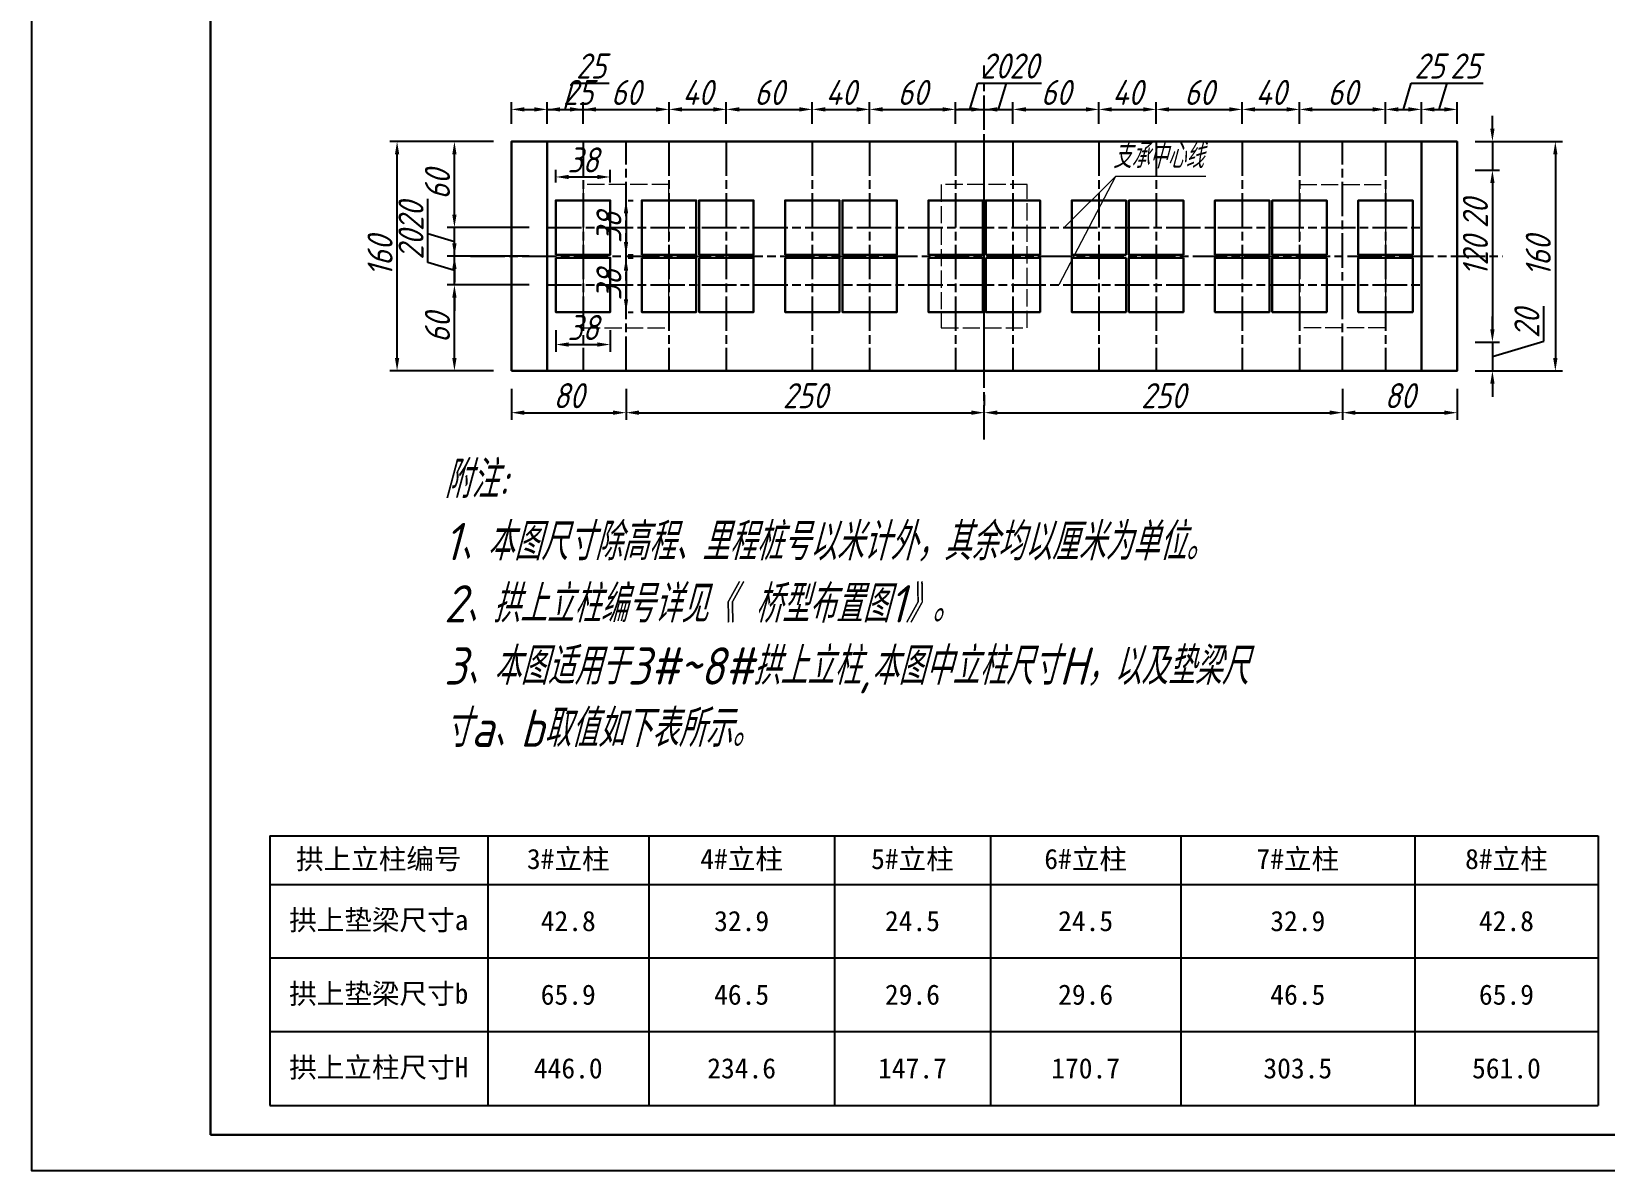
# Model space of a CAD drawing. Header units: millimetres. Extents: x -31 to 389, y -17 to 280.
# Drawn here: x -30.9 to 188.6, y -16.8 to 142.2 of the extents above; entities that cross this region are included whole.
import ezdxf

# ---------------------------------------------------------------- set-up
doc = ezdxf.new("R2010")
doc.units = ezdxf.units.MM
doc.header["$LTSCALE"] = 0.2
doc.linetypes.add('ACAD_ISO02W100', pattern=[15, 12, -3])
doc.linetypes.add('ACAD_ISO08W100', pattern=[36, 24, -3, 6, -3])
for name, color, linetype in [('中心线', 1, 'ACAD_ISO08W100'), ('图框', 7, 'Continuous'), ('尺寸标注', 6, 'Continuous'), ('文本', 7, 'Continuous')]:
    doc.layers.add(name, color=color, linetype=linetype)
for name, color, linetype, lineweight in [('中粗虚线', 4, 'ACAD_ISO02W100', 15), ('粗实线', 7, 'Continuous', 30), ('细实线', 7, 'Continuous', 9)]:
    doc.layers.add(name, color=color, linetype=linetype, lineweight=lineweight)
doc.styles.get("Standard").update_dxf_attribs({"font": 'arial.ttf'})
doc.styles.add('国标字体', font='gbeitc.shx', dxfattribs={"bigfont": 'gbcbig.shx'})
doc.dimstyles.new('常用标注', dxfattribs={"dimtxt": 3.5, "dimasz": 1.8, "dimexe": 1, "dimexo": 2.5, "dimtad": 1, "dimdec": 1, "dimlfac": 5, "dimdsep": 46, "dimtxsty": '国标字体', "dimcen": 2.5, "dimclrd": 256, "dimclre": 256, "dimclrt": 256, "dimadec": 0, "dimazin": 0, "dimtfac": 1, "dimtdec": 1, "dimtmove": 0, "dimatfit": 3, "dimfxl": 1, "dimarcsym": 0})

# ---------------------------------------------------------------- blocks, each defined once
blk = doc.blocks.new('*T5')
at = {"layer": '文本', "linetype": 'ByBlock', "lineweight": -2, "transparency": 16777216}
for p, q in [((0, 0), (185.37, 0)), ((0, 0), (0, -37.62)), ((30.39, 0), (30.39, -37.62)), ((52.87, 0), (52.87, -37.62)), ((78.79, 0), (78.79, -37.62)), ((100.56, 0), (100.56, -37.62)), ((127.12, 0), (127.12, -37.62)), ((159.77, 0), (159.77, -37.62)), ((185.37, 0), (185.37, -37.62)), ((0, -6.78), (185.37, -6.78)), ((0, -17.05), (185.37, -17.05)), ((0, -27.32), (185.37, -27.32)), ((0, -37.62), (185.37, -37.62))]:
    blk.add_line(p, q, dxfattribs=at)
at = {"layer": '文本', "color": 0, "transparency": 16777216, "char_height": 2.8222, "attachment_point": 5}
for s, insert, width in [('{\\f仿宋_GB2312|b0|i0|c134;\\c16777215;拱上立柱编号', (15.19, -3.39), 27.3888), ('{\\f仿宋_GB2312|b0|i0|c134;\\c16777215;3#立柱', (41.63, -3.39), 19.4819), ('{\\f仿宋_GB2312|b0|i0|c134;\\c16777215;4#立柱', (65.83, -3.39), 22.9229), ('{\\f仿宋_GB2312|b0|i0|c134;\\c16777215;5#立柱', (89.67, -3.39), 18.7625), ('{\\f仿宋_GB2312|b0|i0|c134;\\c16777215;6#立柱', (113.84, -3.39), 23.563), ('{\\f仿宋_GB2312|b0|i0|c134;\\c16777215;7#立柱', (143.45, -3.39), 29.6526), ('{\\f仿宋_GB2312|b0|i0|c134;\\c16777215;8#立柱', (172.57, -3.39), 22.594), ('{\\f仿宋_GB2312|b0|i0|c134;\\c16777215;拱上垫梁尺寸a', (15.19, -11.92), 27.3888), ('{\\f仿宋_GB2312|b0|i0|c134;\\c16777215;42.8', (41.63, -11.92), 19.4819), ('{\\f仿宋_GB2312|b0|i0|c134;\\c16777215;32.9', (65.83, -11.92), 22.9229), ('{\\f仿宋_GB2312|b0|i0|c134;\\c16777215;24.5', (89.67, -11.92), 18.7625), ('{\\f仿宋_GB2312|b0|i0|c134;\\c16777215;24.5', (113.84, -11.92), 23.563), ('{\\f仿宋_GB2312|b0|i0|c134;\\c16777215;32.9', (143.45, -11.92), 29.6526), ('{\\f仿宋_GB2312|b0|i0|c134;\\c16777215;42.8', (172.57, -11.92), 22.594), ('{\\f仿宋_GB2312|b0|i0|c134;\\c16777215;拱上垫梁尺寸b', (15.19, -22.19), 27.3888), ('{\\f仿宋_GB2312|b0|i0|c134;\\c16777215;65.9', (41.63, -22.19), 19.4819), ('{\\f仿宋_GB2312|b0|i0|c134;\\c16777215;46.5', (65.83, -22.19), 22.9229), ('{\\f仿宋_GB2312|b0|i0|c134;\\c16777215;29.6', (89.67, -22.19), 18.7625), ('{\\f仿宋_GB2312|b0|i0|c134;\\c16777215;29.6', (113.84, -22.19), 23.563), ('{\\f仿宋_GB2312|b0|i0|c134;\\c16777215;46.5', (143.45, -22.19), 29.6526), ('{\\f仿宋_GB2312|b0|i0|c134;\\c16777215;65.9', (172.57, -22.19), 22.594), ('{\\f仿宋_GB2312|b0|i0|c134;\\c16777215;拱上立柱尺寸H', (15.19, -32.47), 27.3888), ('{\\f仿宋_GB2312|b0|i0|c134;\\c16777215;446.0', (41.63, -32.47), 19.4819), ('{\\f仿宋_GB2312|b0|i0|c134;\\c16777215;234.6', (65.83, -32.47), 22.9229), ('{\\f仿宋_GB2312|b0|i0|c134;\\c16777215;147.7', (89.67, -32.47), 18.7625), ('{\\f仿宋_GB2312|b0|i0|c134;\\c16777215;170.7', (113.84, -32.47), 23.563), ('{\\f仿宋_GB2312|b0|i0|c134;\\c16777215;303.5', (143.45, -32.47), 29.6526), ('{\\f仿宋_GB2312|b0|i0|c134;\\c16777215;561.0', (172.57, -32.47), 22.594)]:
    blk.add_mtext(s, dxfattribs=dict(at, insert=insert, width=width))
blk = doc.blocks.new('*D6')
at = {"layer": 'Defpoints', "color": 0, "transparency": 16777216}
for p in [(28.12, 106.81), (41.07, 106.81), (36.07, 94.81)]:
    blk.add_point(p, dxfattribs=at)
at = {"layer": '尺寸标注', "lineweight": -2, "transparency": 16777216}
for p, q in [((38.57, 106.81), (27.12, 106.81)), ((28.12, 96.61), (28.12, 105.01)), ((33.57, 94.81), (27.12, 94.81))]:
    blk.add_line(p, q, dxfattribs=at)
at = {"layer": '尺寸标注', "transparency": 16777216}
for points in [[(27.82, 105.01), (28.42, 105.01), (28.12, 106.81)], [(27.82, 96.61), (28.42, 96.61), (28.12, 94.81)]]:
    blk.add_solid(points, dxfattribs=at)
at = {"layer": '尺寸标注', "transparency": 16777216, "insert": (25.75, 100.81), "char_height": 3.5, "attachment_point": 5, "rotation": 90, "style": '国标字体'}
blk.add_mtext('60', dxfattribs=at)
blk = doc.blocks.new('*D7')
at = {"layer": 'Defpoints', "color": 0, "transparency": 16777216}
for p in [(28.12, 110.81), (41.07, 110.81), (41.07, 106.81)]:
    blk.add_point(p, dxfattribs=at)
at = {"layer": '尺寸标注', "lineweight": -2, "transparency": 16777216}
for p, q in [((24.43, 109.92), (24.43, 114.81)), ((28.12, 112.61), (28.12, 114.41)), ((28.12, 108.81), (24.43, 109.92)), ((38.57, 110.81), (27.12, 110.81)), ((28.12, 106.81), (28.12, 110.81)), ((28.12, 106.81), (28.12, 110.81)), ((38.57, 106.81), (27.12, 106.81)), ((28.12, 105.01), (28.12, 103.21))]:
    blk.add_line(p, q, dxfattribs=at)
at = {"layer": '尺寸标注', "transparency": 16777216}
for points in [[(27.82, 112.61), (28.42, 112.61), (28.12, 110.81)], [(27.82, 105.01), (28.42, 105.01), (28.12, 106.81)]]:
    blk.add_solid(points, dxfattribs=at)
at = {"layer": '尺寸标注', "transparency": 16777216, "insert": (22.06, 112.36), "char_height": 3.5, "attachment_point": 5, "rotation": 90, "style": '国标字体'}
blk.add_mtext('20', dxfattribs=at)
blk = doc.blocks.new('*D8')
at = {"layer": 'Defpoints', "color": 0, "transparency": 16777216}
for p in [(28.12, 114.81), (41.07, 114.81), (41.07, 110.81)]:
    blk.add_point(p, dxfattribs=at)
at = {"layer": '尺寸标注', "lineweight": -2, "transparency": 16777216}
for p, q in [((24.43, 113.92), (24.43, 118.81)), ((28.12, 116.61), (28.12, 118.41)), ((38.57, 114.81), (27.12, 114.81)), ((28.12, 110.81), (28.12, 114.81)), ((28.12, 110.81), (28.12, 114.81)), ((28.12, 112.81), (24.43, 113.92)), ((38.57, 110.81), (27.12, 110.81)), ((28.12, 109.01), (28.12, 107.21))]:
    blk.add_line(p, q, dxfattribs=at)
at = {"layer": '尺寸标注', "transparency": 16777216}
for points in [[(27.82, 116.61), (28.42, 116.61), (28.12, 114.81)], [(27.82, 109.01), (28.42, 109.01), (28.12, 110.81)]]:
    blk.add_solid(points, dxfattribs=at)
at = {"layer": '尺寸标注', "transparency": 16777216, "insert": (22.06, 116.36), "char_height": 3.5, "attachment_point": 5, "rotation": 90, "style": '国标字体'}
blk.add_mtext('20', dxfattribs=at)
blk = doc.blocks.new('*D9')
at = {"layer": 'Defpoints', "color": 0, "transparency": 16777216}
for p in [(28.12, 126.81), (36.07, 126.81), (41.07, 114.81)]:
    blk.add_point(p, dxfattribs=at)
at = {"layer": '尺寸标注', "lineweight": -2, "transparency": 16777216}
for p, q in [((33.57, 126.81), (27.12, 126.81)), ((28.12, 116.61), (28.12, 125.01)), ((38.57, 114.81), (27.12, 114.81))]:
    blk.add_line(p, q, dxfattribs=at)
at = {"layer": '尺寸标注', "transparency": 16777216}
for points in [[(27.82, 125.01), (28.42, 125.01), (28.12, 126.81)], [(27.82, 116.61), (28.42, 116.61), (28.12, 114.81)]]:
    blk.add_solid(points, dxfattribs=at)
at = {"layer": '尺寸标注', "transparency": 16777216, "insert": (25.75, 120.81), "char_height": 3.5, "attachment_point": 5, "rotation": 90, "style": '国标字体'}
blk.add_mtext('60', dxfattribs=at)
blk = doc.blocks.new('*D10')
at = {"layer": 'Defpoints', "color": 0, "transparency": 16777216}
for p in [(20.12, 126.81), (36.07, 126.81), (36.07, 94.81)]:
    blk.add_point(p, dxfattribs=at)
at = {"layer": '尺寸标注', "lineweight": -2, "transparency": 16777216}
for p, q in [((33.57, 126.81), (19.12, 126.81)), ((20.12, 96.61), (20.12, 125.01)), ((33.57, 94.81), (19.12, 94.81))]:
    blk.add_line(p, q, dxfattribs=at)
at = {"layer": '尺寸标注', "transparency": 16777216}
for points in [[(19.82, 125.01), (20.42, 125.01), (20.12, 126.81)], [(19.82, 96.61), (20.42, 96.61), (20.12, 94.81)]]:
    blk.add_solid(points, dxfattribs=at)
at = {"layer": '尺寸标注', "transparency": 16777216, "insert": (17.74, 110.81), "char_height": 3.5, "attachment_point": 5, "rotation": 90, "style": '国标字体'}
blk.add_mtext('160', dxfattribs=at)
blk = doc.blocks.new('*D11')
at = {"layer": 'Defpoints', "color": 0, "transparency": 16777216}
for p in [(36.07, 94.81), (52.07, 94.81), (52.07, 88.98)]:
    blk.add_point(p, dxfattribs=at)
at = {"layer": '尺寸标注', "lineweight": -2, "transparency": 16777216}
for p, q in [((36.07, 92.31), (36.07, 87.98)), ((52.07, 92.31), (52.07, 87.98)), ((37.87, 88.98), (50.27, 88.98))]:
    blk.add_line(p, q, dxfattribs=at)
at = {"layer": '尺寸标注', "transparency": 16777216}
for points in [[(37.87, 89.28), (37.87, 88.68), (36.07, 88.98)], [(50.27, 89.28), (50.27, 88.68), (52.07, 88.98)]]:
    blk.add_solid(points, dxfattribs=at)
at = {"layer": '尺寸标注', "transparency": 16777216, "insert": (44.07, 91.35), "char_height": 3.5, "attachment_point": 5, "style": '国标字体'}
blk.add_mtext('80', dxfattribs=at)
blk = doc.blocks.new('*D12')
at = {"layer": 'Defpoints', "color": 0, "transparency": 16777216}
for p in [(52.07, 94.81), (102.07, 88.98), (102.07, 88.98)]:
    blk.add_point(p, dxfattribs=at)
at = {"layer": '尺寸标注', "lineweight": -2, "transparency": 16777216}
for p, q in [((52.07, 92.31), (52.07, 87.98)), ((102.07, 91.48), (102.07, 89.98)), ((53.87, 88.98), (100.27, 88.98))]:
    blk.add_line(p, q, dxfattribs=at)
at = {"layer": '尺寸标注', "transparency": 16777216}
for points in [[(53.87, 89.28), (53.87, 88.68), (52.07, 88.98)], [(100.27, 89.28), (100.27, 88.68), (102.07, 88.98)]]:
    blk.add_solid(points, dxfattribs=at)
at = {"layer": '尺寸标注', "transparency": 16777216, "insert": (77.07, 91.35), "char_height": 3.5, "attachment_point": 5, "style": '国标字体'}
blk.add_mtext('250', dxfattribs=at)
blk = doc.blocks.new('*D13')
at = {"layer": 'Defpoints', "color": 0, "transparency": 16777216}
for p in [(152.07, 94.81), (102.07, 88.98), (152.07, 88.98)]:
    blk.add_point(p, dxfattribs=at)
at = {"layer": '尺寸标注', "lineweight": -2, "transparency": 16777216}
for p, q in [((152.07, 92.31), (152.07, 87.98)), ((102.07, 91.48), (102.07, 89.98)), ((103.87, 88.98), (150.27, 88.98))]:
    blk.add_line(p, q, dxfattribs=at)
at = {"layer": '尺寸标注', "transparency": 16777216}
for points in [[(103.87, 89.28), (103.87, 88.68), (102.07, 88.98)], [(150.27, 89.28), (150.27, 88.68), (152.07, 88.98)]]:
    blk.add_solid(points, dxfattribs=at)
at = {"layer": '尺寸标注', "transparency": 16777216, "insert": (127.07, 91.35), "char_height": 3.5, "attachment_point": 5, "style": '国标字体'}
blk.add_mtext('250', dxfattribs=at)
blk = doc.blocks.new('*D14')
at = {"layer": 'Defpoints', "color": 0, "transparency": 16777216}
for p in [(152.07, 94.81), (168.07, 94.81), (168.07, 88.98)]:
    blk.add_point(p, dxfattribs=at)
at = {"layer": '尺寸标注', "lineweight": -2, "transparency": 16777216}
for p, q in [((152.07, 92.31), (152.07, 87.98)), ((168.07, 92.31), (168.07, 87.98)), ((153.87, 88.98), (166.27, 88.98))]:
    blk.add_line(p, q, dxfattribs=at)
at = {"layer": '尺寸标注', "transparency": 16777216}
for points in [[(153.87, 89.28), (153.87, 88.68), (152.07, 88.98)], [(166.27, 89.28), (166.27, 88.68), (168.07, 88.98)]]:
    blk.add_solid(points, dxfattribs=at)
at = {"layer": '尺寸标注', "transparency": 16777216, "insert": (160.07, 91.35), "char_height": 3.5, "attachment_point": 5, "style": '国标字体'}
blk.add_mtext('80', dxfattribs=at)
blk = doc.blocks.new('*D15')
at = {"layer": 'Defpoints', "color": 0, "transparency": 16777216}
for p in [(168.07, 126.81), (168.07, 122.81), (172.99, 122.81)]:
    blk.add_point(p, dxfattribs=at)
at = {"layer": '尺寸标注', "lineweight": -2, "transparency": 16777216}
for p, q in [((172.99, 128.61), (172.99, 130.41)), ((170.57, 126.81), (173.99, 126.81)), ((172.99, 126.81), (172.99, 122.81)), ((170.57, 122.81), (173.99, 122.81)), ((172.99, 121.01), (172.99, 114.31))]:
    blk.add_line(p, q, dxfattribs=at)
at = {"layer": '尺寸标注', "transparency": 16777216}
for points in [[(172.69, 128.61), (173.29, 128.61), (172.99, 126.81)], [(172.69, 121.01), (173.29, 121.01), (172.99, 122.81)]]:
    blk.add_solid(points, dxfattribs=at)
at = {"layer": '尺寸标注', "transparency": 16777216, "insert": (170.61, 116.76), "char_height": 3.5, "attachment_point": 5, "rotation": 90, "style": '国标字体'}
blk.add_mtext('20', dxfattribs=at)
blk = doc.blocks.new('*D16')
at = {"layer": 'Defpoints', "color": 0, "transparency": 16777216}
for p in [(168.07, 122.81), (168.07, 98.81), (172.99, 98.81)]:
    blk.add_point(p, dxfattribs=at)
at = {"layer": '尺寸标注', "lineweight": -2, "transparency": 16777216}
for p, q in [((170.57, 122.81), (173.99, 122.81)), ((172.99, 121.01), (172.99, 100.61)), ((170.57, 98.81), (173.99, 98.81))]:
    blk.add_line(p, q, dxfattribs=at)
at = {"layer": '尺寸标注', "transparency": 16777216}
for points in [[(172.69, 121.01), (173.29, 121.01), (172.99, 122.81)], [(172.69, 100.61), (173.29, 100.61), (172.99, 98.81)]]:
    blk.add_solid(points, dxfattribs=at)
at = {"layer": '尺寸标注', "transparency": 16777216, "insert": (170.61, 110.81), "char_height": 3.5, "attachment_point": 5, "rotation": 90, "style": '国标字体'}
blk.add_mtext('120', dxfattribs=at)
blk = doc.blocks.new('*D17')
at = {"layer": 'Defpoints', "color": 0, "transparency": 16777216}
for p in [(168.07, 98.81), (168.07, 94.81), (172.99, 94.81)]:
    blk.add_point(p, dxfattribs=at)
at = {"layer": '尺寸标注', "lineweight": -2, "transparency": 16777216}
for p, q in [((180.17, 98.97), (180.17, 103.86)), ((172.99, 100.61), (172.99, 102.41)), ((170.57, 98.81), (173.99, 98.81)), ((172.99, 96.81), (180.17, 98.97)), ((172.99, 98.81), (172.99, 94.81)), ((172.99, 98.81), (172.99, 94.81)), ((170.57, 94.81), (173.99, 94.81)), ((172.99, 93.01), (172.99, 91.21))]:
    blk.add_line(p, q, dxfattribs=at)
at = {"layer": '尺寸标注', "transparency": 16777216}
for points in [[(172.69, 100.61), (173.29, 100.61), (172.99, 98.81)], [(172.69, 93.01), (173.29, 93.01), (172.99, 94.81)]]:
    blk.add_solid(points, dxfattribs=at)
at = {"layer": '尺寸标注', "transparency": 16777216, "insert": (177.8, 101.41), "char_height": 3.5, "attachment_point": 5, "rotation": 90, "style": '国标字体'}
blk.add_mtext('20', dxfattribs=at)
blk = doc.blocks.new('*D18')
at = {"layer": 'Defpoints', "color": 0, "transparency": 16777216}
for p in [(168.07, 126.81), (168.07, 94.81), (181.77, 94.81)]:
    blk.add_point(p, dxfattribs=at)
at = {"layer": '尺寸标注', "lineweight": -2, "transparency": 16777216}
for p, q in [((170.57, 126.81), (182.77, 126.81)), ((181.77, 125.01), (181.77, 96.61)), ((170.57, 94.81), (182.77, 94.81))]:
    blk.add_line(p, q, dxfattribs=at)
at = {"layer": '尺寸标注', "transparency": 16777216}
for points in [[(181.47, 125.01), (182.07, 125.01), (181.77, 126.81)], [(181.47, 96.61), (182.07, 96.61), (181.77, 94.81)]]:
    blk.add_solid(points, dxfattribs=at)
at = {"layer": '尺寸标注', "transparency": 16777216, "insert": (179.39, 110.81), "char_height": 3.5, "attachment_point": 5, "rotation": 90, "style": '国标字体'}
blk.add_mtext('160', dxfattribs=at)
blk = doc.blocks.new('*D19')
at = {"layer": 'Defpoints', "color": 0, "transparency": 16777216}
for p in [(41.07, 131.3), (36.07, 126.81), (41.07, 126.81)]:
    blk.add_point(p, dxfattribs=at)
at = {"layer": '尺寸标注', "lineweight": -2, "transparency": 16777216}
for p, q in [((36.07, 129.31), (36.07, 132.3)), ((41.07, 129.31), (41.07, 132.3)), ((37.87, 131.3), (39.27, 131.3)), ((41.07, 131.3), (47.91, 131.3))]:
    blk.add_line(p, q, dxfattribs=at)
at = {"layer": '尺寸标注', "transparency": 16777216}
for points in [[(37.87, 131.6), (37.87, 131), (36.07, 131.3)], [(39.27, 131.6), (39.27, 131), (41.07, 131.3)]]:
    blk.add_solid(points, dxfattribs=at)
at = {"layer": '尺寸标注', "transparency": 16777216, "insert": (45.39, 133.67), "char_height": 3.5, "attachment_point": 5, "style": '国标字体'}
blk.add_mtext('25', dxfattribs=at)
blk = doc.blocks.new('*D20')
at = {"layer": 'Defpoints', "color": 0, "transparency": 16777216}
for p in [(46.07, 131.3), (41.07, 126.81), (46.07, 126.81)]:
    blk.add_point(p, dxfattribs=at)
at = {"layer": '尺寸标注', "lineweight": -2, "transparency": 16777216}
for p, q in [((43.57, 131.3), (44.67, 134.98)), ((44.67, 134.98), (49.72, 134.98)), ((41.07, 129.31), (41.07, 132.3)), ((46.07, 129.31), (46.07, 132.3)), ((42.87, 131.3), (44.27, 131.3))]:
    blk.add_line(p, q, dxfattribs=at)
at = {"layer": '尺寸标注', "transparency": 16777216}
for points in [[(42.87, 131.6), (42.87, 131), (41.07, 131.3)], [(44.27, 131.6), (44.27, 131), (46.07, 131.3)]]:
    blk.add_solid(points, dxfattribs=at)
at = {"layer": '尺寸标注', "transparency": 16777216, "insert": (47.2, 137.36), "char_height": 3.5, "attachment_point": 5, "style": '国标字体'}
blk.add_mtext('25', dxfattribs=at)
blk = doc.blocks.new('*D21')
at = {"layer": 'Defpoints', "color": 0, "transparency": 16777216}
for p in [(58.07, 131.3), (46.07, 126.81), (58.07, 126.81)]:
    blk.add_point(p, dxfattribs=at)
at = {"layer": '尺寸标注', "lineweight": -2, "transparency": 16777216}
for p, q in [((46.07, 129.31), (46.07, 132.3)), ((58.07, 129.31), (58.07, 132.3)), ((47.87, 131.3), (56.27, 131.3))]:
    blk.add_line(p, q, dxfattribs=at)
at = {"layer": '尺寸标注', "transparency": 16777216}
for points in [[(47.87, 131.6), (47.87, 131), (46.07, 131.3)], [(56.27, 131.6), (56.27, 131), (58.07, 131.3)]]:
    blk.add_solid(points, dxfattribs=at)
at = {"layer": '尺寸标注', "transparency": 16777216, "insert": (52.07, 133.67), "char_height": 3.5, "attachment_point": 5, "style": '国标字体'}
blk.add_mtext('60', dxfattribs=at)
blk = doc.blocks.new('*D22')
at = {"layer": 'Defpoints', "color": 0, "transparency": 16777216}
for p in [(66.07, 131.3), (58.07, 126.81), (66.07, 126.81)]:
    blk.add_point(p, dxfattribs=at)
at = {"layer": '尺寸标注', "lineweight": -2, "transparency": 16777216}
for p, q in [((58.07, 129.31), (58.07, 132.3)), ((66.07, 129.31), (66.07, 132.3)), ((59.87, 131.3), (64.27, 131.3))]:
    blk.add_line(p, q, dxfattribs=at)
at = {"layer": '尺寸标注', "transparency": 16777216}
for points in [[(59.87, 131.6), (59.87, 131), (58.07, 131.3)], [(64.27, 131.6), (64.27, 131), (66.07, 131.3)]]:
    blk.add_solid(points, dxfattribs=at)
at = {"layer": '尺寸标注', "transparency": 16777216, "insert": (62.07, 133.67), "char_height": 3.5, "attachment_point": 5, "style": '国标字体'}
blk.add_mtext('40', dxfattribs=at)
blk = doc.blocks.new('*D23')
at = {"layer": 'Defpoints', "color": 0, "transparency": 16777216}
for p in [(78.07, 131.3), (66.07, 126.81), (78.07, 126.81)]:
    blk.add_point(p, dxfattribs=at)
at = {"layer": '尺寸标注', "lineweight": -2, "transparency": 16777216}
for p, q in [((66.07, 129.31), (66.07, 132.3)), ((78.07, 129.31), (78.07, 132.3)), ((67.87, 131.3), (76.27, 131.3))]:
    blk.add_line(p, q, dxfattribs=at)
at = {"layer": '尺寸标注', "transparency": 16777216}
for points in [[(67.87, 131.6), (67.87, 131), (66.07, 131.3)], [(76.27, 131.6), (76.27, 131), (78.07, 131.3)]]:
    blk.add_solid(points, dxfattribs=at)
at = {"layer": '尺寸标注', "transparency": 16777216, "insert": (72.07, 133.67), "char_height": 3.5, "attachment_point": 5, "style": '国标字体'}
blk.add_mtext('60', dxfattribs=at)
blk = doc.blocks.new('*D24')
at = {"layer": 'Defpoints', "color": 0, "transparency": 16777216}
for p in [(86.07, 131.3), (78.07, 126.81), (86.07, 126.81)]:
    blk.add_point(p, dxfattribs=at)
at = {"layer": '尺寸标注', "lineweight": -2, "transparency": 16777216}
for p, q in [((78.07, 129.31), (78.07, 132.3)), ((86.07, 129.31), (86.07, 132.3)), ((79.87, 131.3), (84.27, 131.3))]:
    blk.add_line(p, q, dxfattribs=at)
at = {"layer": '尺寸标注', "transparency": 16777216}
for points in [[(79.87, 131.6), (79.87, 131), (78.07, 131.3)], [(84.27, 131.6), (84.27, 131), (86.07, 131.3)]]:
    blk.add_solid(points, dxfattribs=at)
at = {"layer": '尺寸标注', "transparency": 16777216, "insert": (82.07, 133.67), "char_height": 3.5, "attachment_point": 5, "style": '国标字体'}
blk.add_mtext('40', dxfattribs=at)
blk = doc.blocks.new('*D25')
at = {"layer": 'Defpoints', "color": 0, "transparency": 16777216}
for p in [(98.07, 131.3), (86.07, 126.81), (98.07, 126.81)]:
    blk.add_point(p, dxfattribs=at)
at = {"layer": '尺寸标注', "lineweight": -2, "transparency": 16777216}
for p, q in [((86.07, 129.31), (86.07, 132.3)), ((98.07, 129.31), (98.07, 132.3)), ((87.87, 131.3), (96.27, 131.3))]:
    blk.add_line(p, q, dxfattribs=at)
at = {"layer": '尺寸标注', "transparency": 16777216}
for points in [[(87.87, 131.6), (87.87, 131), (86.07, 131.3)], [(96.27, 131.6), (96.27, 131), (98.07, 131.3)]]:
    blk.add_solid(points, dxfattribs=at)
at = {"layer": '尺寸标注', "transparency": 16777216, "insert": (92.07, 133.67), "char_height": 3.5, "attachment_point": 5, "style": '国标字体'}
blk.add_mtext('60', dxfattribs=at)
blk = doc.blocks.new('*D26')
at = {"layer": 'Defpoints', "color": 0, "transparency": 16777216}
for p in [(102.07, 131.3), (98.07, 126.81), (102.07, 126.81)]:
    blk.add_point(p, dxfattribs=at)
at = {"layer": '尺寸标注', "lineweight": -2, "transparency": 16777216}
for p, q in [((100.07, 131.3), (101.17, 134.98)), ((101.17, 134.98), (106.07, 134.98)), ((98.07, 129.31), (98.07, 132.3)), ((102.07, 129.31), (102.07, 132.3)), ((96.27, 131.3), (94.47, 131.3)), ((98.07, 131.3), (102.07, 131.3)), ((98.07, 131.3), (102.07, 131.3)), ((103.87, 131.3), (105.67, 131.3))]:
    blk.add_line(p, q, dxfattribs=at)
at = {"layer": '尺寸标注', "transparency": 16777216}
for points in [[(96.27, 131.6), (96.27, 131), (98.07, 131.3)], [(103.87, 131.6), (103.87, 131), (102.07, 131.3)]]:
    blk.add_solid(points, dxfattribs=at)
at = {"layer": '尺寸标注', "transparency": 16777216, "insert": (103.62, 137.36), "char_height": 3.5, "attachment_point": 5, "style": '国标字体'}
blk.add_mtext('20', dxfattribs=at)
blk = doc.blocks.new('*D27')
at = {"layer": 'Defpoints', "color": 0, "transparency": 16777216}
for p in [(106.07, 131.3), (102.07, 126.81), (106.07, 126.81)]:
    blk.add_point(p, dxfattribs=at)
at = {"layer": '尺寸标注', "lineweight": -2, "transparency": 16777216}
for p, q in [((104.07, 131.3), (105.17, 134.98)), ((105.17, 134.98), (110.07, 134.98)), ((102.07, 129.31), (102.07, 132.3)), ((106.07, 129.31), (106.07, 132.3)), ((100.27, 131.3), (98.47, 131.3)), ((102.07, 131.3), (106.07, 131.3)), ((102.07, 131.3), (106.07, 131.3)), ((107.87, 131.3), (109.67, 131.3))]:
    blk.add_line(p, q, dxfattribs=at)
at = {"layer": '尺寸标注', "transparency": 16777216}
for points in [[(100.27, 131.6), (100.27, 131), (102.07, 131.3)], [(107.87, 131.6), (107.87, 131), (106.07, 131.3)]]:
    blk.add_solid(points, dxfattribs=at)
at = {"layer": '尺寸标注', "transparency": 16777216, "insert": (107.62, 137.36), "char_height": 3.5, "attachment_point": 5, "style": '国标字体'}
blk.add_mtext('20', dxfattribs=at)
blk = doc.blocks.new('*D28')
at = {"layer": 'Defpoints', "color": 0, "transparency": 16777216}
for p in [(118.07, 131.3), (106.07, 126.81), (118.07, 126.81)]:
    blk.add_point(p, dxfattribs=at)
at = {"layer": '尺寸标注', "lineweight": -2, "transparency": 16777216}
for p, q in [((106.07, 129.31), (106.07, 132.3)), ((118.07, 129.31), (118.07, 132.3)), ((107.87, 131.3), (116.27, 131.3))]:
    blk.add_line(p, q, dxfattribs=at)
at = {"layer": '尺寸标注', "transparency": 16777216}
for points in [[(107.87, 131.6), (107.87, 131), (106.07, 131.3)], [(116.27, 131.6), (116.27, 131), (118.07, 131.3)]]:
    blk.add_solid(points, dxfattribs=at)
at = {"layer": '尺寸标注', "transparency": 16777216, "insert": (112.07, 133.67), "char_height": 3.5, "attachment_point": 5, "style": '国标字体'}
blk.add_mtext('60', dxfattribs=at)
blk = doc.blocks.new('*D29')
at = {"layer": 'Defpoints', "color": 0, "transparency": 16777216}
for p in [(126.07, 131.3), (118.07, 126.81), (126.07, 126.81)]:
    blk.add_point(p, dxfattribs=at)
at = {"layer": '尺寸标注', "lineweight": -2, "transparency": 16777216}
for p, q in [((118.07, 129.31), (118.07, 132.3)), ((126.07, 129.31), (126.07, 132.3)), ((119.87, 131.3), (124.27, 131.3))]:
    blk.add_line(p, q, dxfattribs=at)
at = {"layer": '尺寸标注', "transparency": 16777216}
for points in [[(119.87, 131.6), (119.87, 131), (118.07, 131.3)], [(124.27, 131.6), (124.27, 131), (126.07, 131.3)]]:
    blk.add_solid(points, dxfattribs=at)
at = {"layer": '尺寸标注', "transparency": 16777216, "insert": (122.07, 133.67), "char_height": 3.5, "attachment_point": 5, "style": '国标字体'}
blk.add_mtext('40', dxfattribs=at)
blk = doc.blocks.new('*D30')
at = {"layer": 'Defpoints', "color": 0, "transparency": 16777216}
for p in [(138.07, 131.3), (126.07, 126.81), (138.07, 126.81)]:
    blk.add_point(p, dxfattribs=at)
at = {"layer": '尺寸标注', "lineweight": -2, "transparency": 16777216}
for p, q in [((126.07, 129.31), (126.07, 132.3)), ((138.07, 129.31), (138.07, 132.3)), ((127.87, 131.3), (136.27, 131.3))]:
    blk.add_line(p, q, dxfattribs=at)
at = {"layer": '尺寸标注', "transparency": 16777216}
for points in [[(127.87, 131.6), (127.87, 131), (126.07, 131.3)], [(136.27, 131.6), (136.27, 131), (138.07, 131.3)]]:
    blk.add_solid(points, dxfattribs=at)
at = {"layer": '尺寸标注', "transparency": 16777216, "insert": (132.07, 133.67), "char_height": 3.5, "attachment_point": 5, "style": '国标字体'}
blk.add_mtext('60', dxfattribs=at)
blk = doc.blocks.new('*D31')
at = {"layer": 'Defpoints', "color": 0, "transparency": 16777216}
for p in [(146.07, 131.3), (138.07, 126.81), (146.07, 126.81)]:
    blk.add_point(p, dxfattribs=at)
at = {"layer": '尺寸标注', "lineweight": -2, "transparency": 16777216}
for p, q in [((138.07, 129.31), (138.07, 132.3)), ((146.07, 129.31), (146.07, 132.3)), ((139.87, 131.3), (144.27, 131.3))]:
    blk.add_line(p, q, dxfattribs=at)
at = {"layer": '尺寸标注', "transparency": 16777216}
for points in [[(139.87, 131.6), (139.87, 131), (138.07, 131.3)], [(144.27, 131.6), (144.27, 131), (146.07, 131.3)]]:
    blk.add_solid(points, dxfattribs=at)
at = {"layer": '尺寸标注', "transparency": 16777216, "insert": (142.07, 133.67), "char_height": 3.5, "attachment_point": 5, "style": '国标字体'}
blk.add_mtext('40', dxfattribs=at)
blk = doc.blocks.new('*D34')
at = {"layer": 'Defpoints', "color": 0, "transparency": 16777216}
for p in [(163.07, 131.3), (158.07, 126.81), (163.07, 126.81)]:
    blk.add_point(p, dxfattribs=at)
at = {"layer": '尺寸标注', "lineweight": -2, "transparency": 16777216}
for p, q in [((160.57, 131.3), (161.67, 134.98)), ((161.67, 134.98), (166.72, 134.98)), ((158.07, 129.31), (158.07, 132.3)), ((163.07, 129.31), (163.07, 132.3)), ((159.87, 131.3), (161.27, 131.3))]:
    blk.add_line(p, q, dxfattribs=at)
at = {"layer": '尺寸标注', "transparency": 16777216}
for points in [[(159.87, 131.6), (159.87, 131), (158.07, 131.3)], [(161.27, 131.6), (161.27, 131), (163.07, 131.3)]]:
    blk.add_solid(points, dxfattribs=at)
at = {"layer": '尺寸标注', "transparency": 16777216, "insert": (164.2, 137.36), "char_height": 3.5, "attachment_point": 5, "style": '国标字体'}
blk.add_mtext('25', dxfattribs=at)
blk = doc.blocks.new('*D35')
at = {"layer": 'Defpoints', "color": 0, "transparency": 16777216}
for p in [(168.07, 131.3), (163.07, 126.81), (168.07, 126.81)]:
    blk.add_point(p, dxfattribs=at)
at = {"layer": '尺寸标注', "lineweight": -2, "transparency": 16777216}
for p, q in [((165.57, 131.3), (166.67, 134.98)), ((166.67, 134.98), (171.72, 134.98)), ((163.07, 129.31), (163.07, 132.3)), ((168.07, 129.31), (168.07, 132.3)), ((164.87, 131.3), (166.27, 131.3))]:
    blk.add_line(p, q, dxfattribs=at)
at = {"layer": '尺寸标注', "transparency": 16777216}
for points in [[(164.87, 131.6), (164.87, 131), (163.07, 131.3)], [(166.27, 131.6), (166.27, 131), (168.07, 131.3)]]:
    blk.add_solid(points, dxfattribs=at)
at = {"layer": '尺寸标注', "transparency": 16777216, "insert": (169.2, 137.36), "char_height": 3.5, "attachment_point": 5, "style": '国标字体'}
blk.add_mtext('25', dxfattribs=at)
blk = doc.blocks.new('*D36')
at = {"layer": 'Defpoints', "color": 0, "transparency": 16777216}
for p in [(158.07, 131.3), (146.07, 126.81), (158.07, 126.81)]:
    blk.add_point(p, dxfattribs=at)
at = {"layer": '尺寸标注', "lineweight": -2, "transparency": 16777216}
for p, q in [((146.07, 129.31), (146.07, 132.3)), ((158.07, 129.31), (158.07, 132.3)), ((147.87, 131.3), (156.27, 131.3))]:
    blk.add_line(p, q, dxfattribs=at)
at = {"layer": '尺寸标注', "transparency": 16777216}
for points in [[(147.87, 131.6), (147.87, 131), (146.07, 131.3)], [(156.27, 131.6), (156.27, 131), (158.07, 131.3)]]:
    blk.add_solid(points, dxfattribs=at)
at = {"layer": '尺寸标注', "transparency": 16777216, "insert": (152.07, 133.67), "char_height": 3.5, "attachment_point": 5, "style": '国标字体'}
blk.add_mtext('60', dxfattribs=at)
blk = doc.blocks.new('*D37')
at = {"layer": 'Defpoints', "color": 0, "transparency": 16777216}
for p in [(49.87, 121.87), (42.27, 118.61), (49.87, 118.61)]:
    blk.add_point(p, dxfattribs=at)
at = {"layer": '尺寸标注', "lineweight": -2, "transparency": 16777216}
for p, q in [((42.27, 121.11), (42.27, 122.87)), ((44.07, 121.87), (48.07, 121.87)), ((49.87, 121.11), (49.87, 122.87))]:
    blk.add_line(p, q, dxfattribs=at)
at = {"layer": '尺寸标注', "transparency": 16777216}
for points in [[(44.07, 122.17), (44.07, 121.57), (42.27, 121.87)], [(48.07, 122.17), (48.07, 121.57), (49.87, 121.87)]]:
    blk.add_solid(points, dxfattribs=at)
at = {"layer": '尺寸标注', "transparency": 16777216, "insert": (46.07, 124.25), "char_height": 3.5, "attachment_point": 5, "style": '国标字体'}
blk.add_mtext('38', dxfattribs=at)
blk = doc.blocks.new('*D38')
at = {"layer": 'Defpoints', "color": 0, "transparency": 16777216}
for p in [(42.27, 103.01), (49.87, 103.01), (49.87, 98.49)]:
    blk.add_point(p, dxfattribs=at)
at = {"layer": '尺寸标注', "lineweight": -2, "transparency": 16777216}
for p, q in [((42.27, 100.51), (42.27, 97.49)), ((49.87, 100.51), (49.87, 97.49)), ((44.07, 98.49), (48.07, 98.49))]:
    blk.add_line(p, q, dxfattribs=at)
at = {"layer": '尺寸标注', "transparency": 16777216}
for points in [[(44.07, 98.79), (44.07, 98.19), (42.27, 98.49)], [(48.07, 98.79), (48.07, 98.19), (49.87, 98.49)]]:
    blk.add_solid(points, dxfattribs=at)
at = {"layer": '尺寸标注', "transparency": 16777216, "insert": (46.07, 100.86), "char_height": 3.5, "attachment_point": 5, "style": '国标字体'}
blk.add_mtext('38', dxfattribs=at)
blk = doc.blocks.new('*D39')
at = {"layer": 'Defpoints', "color": 0, "transparency": 16777216}
for p in [(49.87, 118.61), (49.87, 111.01), (52.07, 111.01)]:
    blk.add_point(p, dxfattribs=at)
at = {"layer": '尺寸标注', "lineweight": -2, "transparency": 16777216}
for p, q in [((52.37, 118.61), (53.07, 118.61)), ((52.07, 116.81), (52.07, 112.81)), ((52.37, 111.01), (53.07, 111.01))]:
    blk.add_line(p, q, dxfattribs=at)
at = {"layer": '尺寸标注', "transparency": 16777216}
for points in [[(51.77, 116.81), (52.37, 116.81), (52.07, 118.61)], [(51.77, 112.81), (52.37, 112.81), (52.07, 111.01)]]:
    blk.add_solid(points, dxfattribs=at)
at = {"layer": '尺寸标注', "transparency": 16777216, "insert": (49.69, 114.81), "char_height": 3.5, "attachment_point": 5, "rotation": 90, "style": '国标字体'}
blk.add_mtext('38', dxfattribs=at)
blk = doc.blocks.new('*D40')
at = {"layer": 'Defpoints', "color": 0, "transparency": 16777216}
for p in [(49.87, 110.61), (49.87, 103.01), (52.07, 103.01)]:
    blk.add_point(p, dxfattribs=at)
at = {"layer": '尺寸标注', "lineweight": -2, "transparency": 16777216}
for p, q in [((52.37, 110.61), (53.07, 110.61)), ((52.07, 108.81), (52.07, 104.81)), ((52.37, 103.01), (53.07, 103.01))]:
    blk.add_line(p, q, dxfattribs=at)
at = {"layer": '尺寸标注', "transparency": 16777216}
for points in [[(51.77, 108.81), (52.37, 108.81), (52.07, 110.61)], [(51.77, 104.81), (52.37, 104.81), (52.07, 103.01)]]:
    blk.add_solid(points, dxfattribs=at)
at = {"layer": '尺寸标注', "transparency": 16777216, "insert": (49.69, 106.81), "char_height": 3.5, "attachment_point": 5, "rotation": 90, "style": '国标字体'}
blk.add_mtext('38', dxfattribs=at)

msp = doc.modelspace()

# ---------------------------------------------------------------- linework, layer by layer
at = {"layer": '中心线'}
for p, q in [((102.068, 85.239), (102.068, 137.408)), ((46.068, 126.809), (46.068, 94.809)), ((52.068, 94.809), (52.068, 126.809)), ((58.068, 126.809), (58.068, 94.809)), ((66.068, 126.809), (66.068, 94.809)), ((78.068, 126.809), (78.068, 94.809)), ((86.068, 126.809), (86.068, 94.809)), ((98.068, 126.809), (98.068, 94.809)), ((102.068, 94.809), (102.068, 126.809)), ((106.068, 126.809), (106.068, 94.809)), ((118.068, 126.809), (118.068, 94.809)), ((126.068, 126.809), (126.068, 94.809)), ((138.068, 126.809), (138.068, 94.809)), ((146.068, 126.809), (146.068, 94.809)), ((152.068, 94.809), (152.068, 126.809)), ((158.068, 126.809), (158.068, 94.809)), ((41.068, 114.809), (163.068, 114.809)), ((30.364, 110.809), (174.391, 110.809)), ((41.068, 106.809), (163.068, 106.809))]:
    msp.add_line(p, q, dxfattribs=at)
at = {"layer": '中粗虚线'}
for points in [[(46.068, 100.809), (58.068, 100.809), (58.068, 120.809), (46.068, 120.809)], [(96.068, 100.809), (108.068, 100.809), (108.068, 120.809), (96.068, 120.809)], [(158.068, 100.809), (146.068, 100.809), (146.068, 120.809), (158.068, 120.809)]]:
    msp.add_lwpolyline(points, close=True, dxfattribs=at)
at = {"layer": '图框'}
msp.add_lwpolyline([(389.091, -16.779), (389.091, 280.221), (-30.909, 280.221), (-30.909, -16.779)], close=True, dxfattribs=at)
at = {"layer": '图框', "lineweight": 30}
msp.add_lwpolyline([(-5.909, -11.779), (384.091, -11.779), (384.091, 275.221), (-5.909, 275.221)], close=True, dxfattribs=at)
at = {"layer": '粗实线'}
for p, q in [((41.068, 94.809), (41.068, 126.809)), ((163.068, 94.809), (163.068, 126.809))]:
    msp.add_line(p, q, dxfattribs=at)
for points in [[(36.068, 94.809), (168.068, 94.809), (168.068, 126.809), (36.068, 126.809)], [(42.268, 111.009), (49.868, 111.009), (49.868, 118.609), (42.268, 118.609)], [(54.268, 111.009), (61.868, 111.009), (61.868, 118.609), (54.268, 118.609)], [(62.268, 111.009), (69.868, 111.009), (69.868, 118.609), (62.268, 118.609)], [(74.268, 111.009), (81.868, 111.009), (81.868, 118.609), (74.268, 118.609)], [(82.268, 111.009), (89.868, 111.009), (89.868, 118.609), (82.268, 118.609)], [(94.268, 111.009), (101.868, 111.009), (101.868, 118.609), (94.268, 118.609)], [(102.268, 111.009), (109.868, 111.009), (109.868, 118.609), (102.268, 118.609)], [(121.868, 111.009), (114.268, 111.009), (114.268, 118.609), (121.868, 118.609)], [(129.868, 111.009), (122.268, 111.009), (122.268, 118.609), (129.868, 118.609)], [(141.868, 111.009), (134.268, 111.009), (134.268, 118.609), (141.868, 118.609)], [(149.868, 111.009), (142.268, 111.009), (142.268, 118.609), (149.868, 118.609)], [(161.868, 111.009), (154.268, 111.009), (154.268, 118.609), (161.868, 118.609)], [(42.268, 110.609), (49.868, 110.609), (49.868, 103.009), (42.268, 103.009)], [(54.268, 110.609), (61.868, 110.609), (61.868, 103.009), (54.268, 103.009)], [(62.268, 110.609), (69.868, 110.609), (69.868, 103.009), (62.268, 103.009)], [(74.268, 110.609), (81.868, 110.609), (81.868, 103.009), (74.268, 103.009)], [(82.268, 110.609), (89.868, 110.609), (89.868, 103.009), (82.268, 103.009)], [(94.268, 110.609), (101.868, 110.609), (101.868, 103.009), (94.268, 103.009)], [(102.268, 110.609), (109.868, 110.609), (109.868, 103.009), (102.268, 103.009)], [(121.868, 110.609), (114.268, 110.609), (114.268, 103.009), (121.868, 103.009)], [(129.868, 110.609), (122.268, 110.609), (122.268, 103.009), (129.868, 103.009)], [(141.868, 110.609), (134.268, 110.609), (134.268, 103.009), (141.868, 103.009)], [(149.868, 110.609), (142.268, 110.609), (142.268, 103.009), (149.868, 103.009)], [(161.868, 110.609), (154.268, 110.609), (154.268, 103.009), (161.868, 103.009)]]:
    msp.add_lwpolyline(points, close=True, dxfattribs=at)
at = {"layer": '细实线'}
for p, q in [((120.37, 121.941), (112.47, 106.809)), ((120.37, 121.941), (113.238, 114.809)), ((133.009, 121.941), (120.37, 121.941))]:
    msp.add_line(p, q, dxfattribs=at)

# ---------------------------------------------------------------- block references
msp.add_blockref('*T5', (2.376, 29.939))

# ---------------------------------------------------------------- texts
at = {"layer": '文本', "style": '国标字体'}
msp.add_text('支承中心线', height=3.5, dxfattribs=at).set_placement((120.048, 123.09))
at = {"layer": '文本', "insert": (26.682, 82.277), "char_height": 5, "attachment_point": 1, "style": '国标字体'}
msp.add_mtext_dynamic_manual_height_columns('{\\H1.04167x;附注:\\P1、本图尺寸除高程、里程桩号以米计外，其余均以厘米为单位。\\P2、拱上立柱编号详见《 桥型布置图1》。\\P3、本图适用于3#~8#拱上立柱,本图中立柱尺寸H，以及垫梁尺寸a、b取值如下表所示。}', width=113.08512, gutter_width=25, heights=[0], dxfattribs=at)

# ---------------------------------------------------------------- dimensions: what is measured, and where the dimension line sits
at = {"layer": '尺寸标注'}
for base, p1, p2, picture, middle in [((46.068, 131.295), (41.068, 126.809), (46.068, 126.809), '*D20', (45.3, 137.358)), ((102.068, 131.295), (98.068, 126.809), (102.068, 126.809), '*D26', (101.8, 137.358)), ((106.068, 131.295), (102.068, 126.809), (106.068, 126.809), '*D27', (105.8, 137.358)), ((163.068, 131.295), (158.068, 126.809), (163.068, 126.809), '*D34', (162.3, 137.358)), ((168.068, 131.295), (163.068, 126.809), (168.068, 126.809), '*D35', (167.3, 137.358)), ((58.068, 131.295), (46.068, 126.809), (58.068, 126.809), '*D21', (52.068, 133.67)), ((66.068, 131.295), (58.068, 126.809), (66.068, 126.809), '*D22', (62.068, 133.67)), ((78.068, 131.295), (66.068, 126.809), (78.068, 126.809), '*D23', (72.068, 133.67)), ((86.068, 131.295), (78.068, 126.809), (86.068, 126.809), '*D24', (82.068, 133.67)), ((98.068, 131.295), (86.068, 126.809), (98.068, 126.809), '*D25', (92.068, 133.67)), ((118.068, 131.295), (106.068, 126.809), (118.068, 126.809), '*D28', (112.068, 133.67)), ((126.068, 131.295), (118.068, 126.809), (126.068, 126.809), '*D29', (122.068, 133.67)), ((138.068, 131.295), (126.068, 126.809), (138.068, 126.809), '*D30', (132.068, 133.67)), ((146.068, 131.295), (138.068, 126.809), (146.068, 126.809), '*D31', (142.068, 133.67)), ((158.068, 131.295), (146.068, 126.809), (158.068, 126.809), '*D36', (152.068, 133.67)), ((102.068, 88.975), (52.068, 94.809), (102.068, 88.975), '*D12', (77.068, 91.35)), ((152.068, 88.975), (102.068, 88.975), (152.068, 94.809), '*D13', (127.068, 91.35)), ((168.068, 88.975), (152.068, 94.809), (168.068, 94.809), '*D14', (160.068, 91.35))]:
    dim = msp.add_linear_dim(base=base, p1=p1, p2=p2, dimstyle='常用标注', override={"dimtmove": 1}, dxfattribs=at)
    dim.commit()
    dim.dimension.update_dxf_attribs({"geometry": picture, "text_midpoint": middle})
for base, p1, p2, picture, middle in [((41.068, 131.295), (36.068, 126.809), (41.068, 126.809), '*D19', (45.389, 133.67)), ((49.868, 121.873), (42.268, 118.609), (49.868, 118.609), '*D37', (46.068, 124.248)), ((49.868, 98.49), (42.268, 103.009), (49.868, 103.009), '*D38', (46.068, 100.865)), ((52.068, 88.975), (36.068, 94.809), (52.068, 94.809), '*D11', (44.068, 91.35))]:
    dim = msp.add_linear_dim(base=base, p1=p1, p2=p2, dimstyle='常用标注', dxfattribs=at)
    dim.commit()
    dim.dimension.update_dxf_attribs({"geometry": picture, "text_midpoint": middle})
for base, p1, p2, picture, middle in [((172.985, 122.809), (168.068, 126.809), (168.068, 122.809), '*D15', (170.61, 116.761)), ((20.12, 126.809), (36.068, 94.809), (36.068, 126.809), '*D10', (17.745, 110.809)), ((181.77, 94.809), (168.068, 126.809), (168.068, 94.809), '*D18', (179.395, 110.809)), ((52.068, 111.009), (49.868, 118.609), (49.868, 111.009), '*D39', (49.693, 114.809)), ((52.068, 103.009), (49.868, 110.609), (49.868, 103.009), '*D40', (49.693, 106.809)), ((28.122, 106.809), (36.068, 94.809), (41.068, 106.809), '*D6', (25.747, 100.809))]:
    dim = msp.add_linear_dim(base=base, p1=p1, p2=p2, angle=90, dimstyle='常用标注', dxfattribs=at)
    dim.commit()
    dim.dimension.update_dxf_attribs({"geometry": picture, "text_midpoint": middle})
for base, p1, p2, picture, middle in [((28.122, 126.809), (41.068, 114.809), (36.068, 126.809), '*D9', (25.747, 120.809)), ((172.985, 98.809), (168.068, 122.809), (168.068, 98.809), '*D16', (170.61, 110.809)), ((28.122, 114.809), (41.068, 110.809), (41.068, 114.809), '*D8', (22.06, 114.541)), ((28.122, 110.809), (41.068, 106.809), (41.068, 110.809), '*D7', (22.06, 110.541)), ((172.985, 94.809), (168.068, 98.809), (168.068, 94.809), '*D17', (177.798, 99.591))]:
    dim = msp.add_linear_dim(base=base, p1=p1, p2=p2, angle=90, dimstyle='常用标注', override={"dimtmove": 1}, dxfattribs=at)
    dim.commit()
    dim.dimension.update_dxf_attribs({"geometry": picture, "text_midpoint": middle})

doc.saveas('drawing.dxf')
